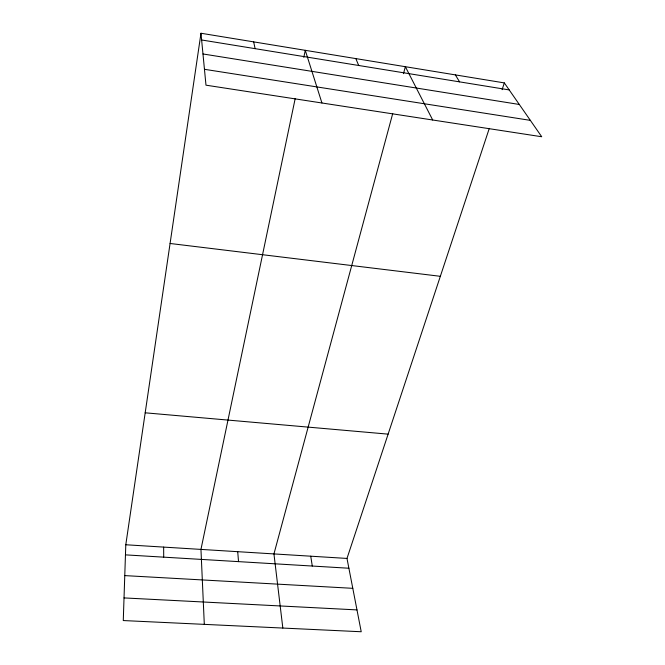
<?xml version="1.0" encoding="UTF-8"?>
<svg xmlns="http://www.w3.org/2000/svg" width="665" height="665" viewBox="0 0 665 665"><rect width="100%" height="100%" fill="white"/><g stroke="black" fill="none" stroke-linecap="round" stroke-linejoin="round"><path stroke-width="1" d="M200.98 33.25L205.984 85.178L541.726 136.749L504.336 82.909L200.98 33.25L125.793 544.76L123.274 620.553L361.22 631.75L346.989 558.434L489.29 128.387M295.21 98.478L200.955 549.406L204.305 624.369M303.805 57.348L305.277 50.324L321.935 102.984M392.724 113.54L273.947 553.92L282.833 628.059M403.472 73.682L405.359 66.708L432.691 119.999M502.092 89.684L504.336 82.909M124.022 597.918L356.98 609.905M124.762 575.607L352.791 588.326M125.452 554.868L348.892 568.234M125.793 544.76L346.989 558.434M145.186 412.807L388.111 434.137M170.082 243.481L440.338 276.308M204.454 69.301L530.354 120.365M202.975 53.965L519.315 104.472M201.628 39.975L509.207 89.925M455.359 74.896L459.582 81.87M355.825 58.595L358.701 65.486M253.673 41.878L255.094 48.653M310.738 556.198L312.284 566.048M237.713 551.684L238.535 561.634M163.648 547.104L163.706 557.154"/></g></svg>
